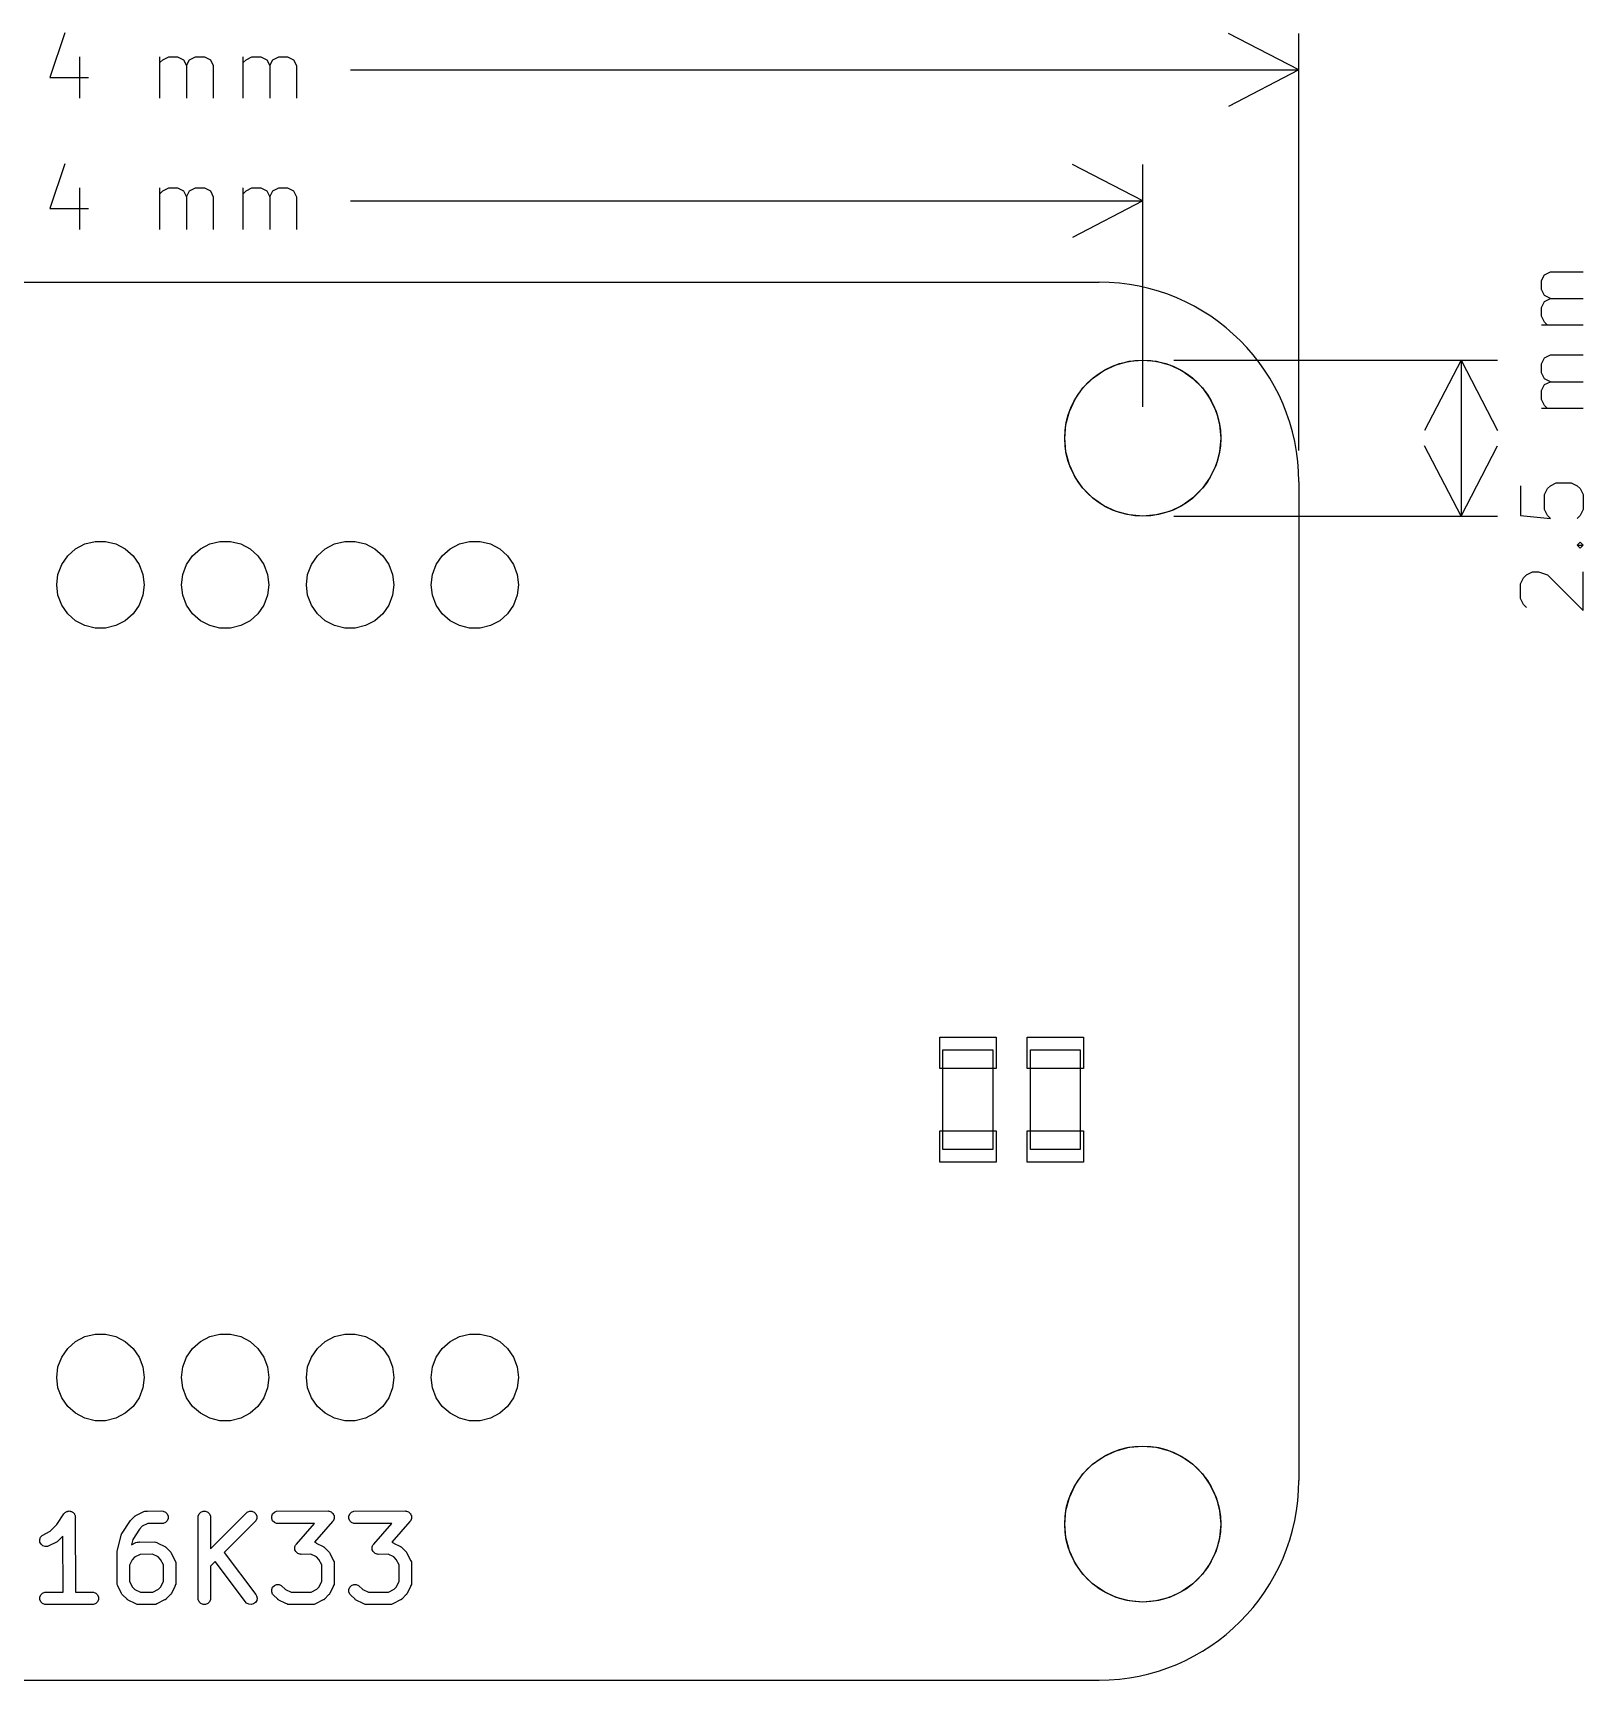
# Model space of a CAD drawing. Extents: x 127.7 to 175.3, y -113.7 to -87.3.
# Drawn here: x 150.42 to 175.25, y -113.7 to -87.31 of the extents above; entities that cross this region are included whole.
import ezdxf

# ---------------------------------------------------------------- set-up
doc = ezdxf.new("R2010")
doc.units = 0
doc.layers.add('BLACK', color=7, linetype='CONTINUOUS')

msp = doc.modelspace()

# ---------------------------------------------------------------- linework, layer by layer
at = {"layer": 'BLACK', "linetype": 'CONTINUOUS'}
for p, q in [((150.928571, -87.3072), (150.690476, -88.021485)), ((170.7, -87.9), (169.573496, -87.313579)), ((170.7, -94), (170.7, -87.31358)), ((151.166666, -87.688152), (151.166666, -88.354819)), ((152.452381, -88.354819), (152.452381, -87.688152)), ((152.452381, -87.78339), (152.5, -87.735771)), ((152.5, -87.735771), (152.595238, -87.688152)), ((152.595238, -87.688152), (152.738095, -87.688152)), ((152.738095, -87.688152), (152.833333, -87.735771)), ((152.833333, -87.735771), (152.880952, -87.831009)), ((152.880952, -87.831009), (152.928571, -87.735771)), ((152.880952, -87.831009), (152.880952, -88.354819)), ((152.928571, -87.735771), (153.023809, -87.688152)), ((153.023809, -87.688152), (153.166666, -87.688152)), ((153.166666, -87.688152), (153.261905, -87.735771)), ((153.261905, -87.735771), (153.309524, -87.831009)), ((153.309524, -87.831009), (153.309524, -88.354819)), ((153.785714, -88.354819), (153.785714, -87.688152)), ((153.785714, -87.78339), (153.833333, -87.735771)), ((153.833333, -87.735771), (153.928571, -87.688152)), ((153.928571, -87.688152), (154.071428, -87.688152)), ((154.071428, -87.688152), (154.166666, -87.735771)), ((154.166666, -87.735771), (154.214285, -87.831009)), ((154.214285, -87.831009), (154.261904, -87.735771)), ((154.214285, -87.831009), (154.214285, -88.354819)), ((154.261904, -87.735771), (154.357142, -87.688152)), ((154.357142, -87.688152), (154.499999, -87.688152)), ((154.499999, -87.688152), (154.595238, -87.735771)), ((154.595238, -87.735771), (154.642857, -87.831009)), ((154.642857, -87.831009), (154.642857, -88.354819)), ((150.690476, -88.021485), (151.309523, -88.021485)), ((155.505952, -87.9), (170.7, -87.9)), ((170.7, -87.9), (169.573496, -88.486421)), ((150.928571, -89.4072), (150.690476, -90.121485)), ((168.2, -90), (167.073496, -89.413579)), ((168.2, -93.3), (168.2, -89.41358)), ((151.166666, -89.788152), (151.166666, -90.454819)), ((152.452381, -90.454819), (152.452381, -89.788152)), ((152.452381, -89.88339), (152.5, -89.835771)), ((152.5, -89.835771), (152.595238, -89.788152)), ((152.595238, -89.788152), (152.738095, -89.788152)), ((152.738095, -89.788152), (152.833333, -89.835771)), ((152.833333, -89.835771), (152.880952, -89.931009)), ((152.880952, -89.931009), (152.928571, -89.835771)), ((152.880952, -89.931009), (152.880952, -90.454819)), ((152.928571, -89.835771), (153.023809, -89.788152)), ((153.023809, -89.788152), (153.166666, -89.788152)), ((153.166666, -89.788152), (153.261905, -89.835771)), ((153.261905, -89.835771), (153.309524, -89.931009)), ((153.309524, -89.931009), (153.309524, -90.454819)), ((153.785714, -90.454819), (153.785714, -89.788152)), ((153.785714, -89.88339), (153.833333, -89.835771)), ((153.833333, -89.835771), (153.928571, -89.788152)), ((153.928571, -89.788152), (154.071428, -89.788152)), ((154.071428, -89.788152), (154.166666, -89.835771)), ((154.166666, -89.835771), (154.214285, -89.931009)), ((154.214285, -89.931009), (154.261904, -89.835771)), ((154.214285, -89.931009), (154.214285, -90.454819)), ((154.261904, -89.835771), (154.357142, -89.788152)), ((154.357142, -89.788152), (154.499999, -89.788152)), ((154.499999, -89.788152), (154.595238, -89.835771)), ((154.595238, -89.835771), (154.642857, -89.931009)), ((154.642857, -89.931009), (154.642857, -90.454819)), ((150.690476, -90.121485), (151.309523, -90.121485)), ((155.505952, -90), (168.2, -90)), ((168.2, -90), (167.073496, -90.586421)), ((135.5, -91.3), (167.5, -91.3)), ((174.588152, -91.27619), (174.635771, -91.180951)), ((174.588152, -91.419047), (174.588152, -91.27619)), ((174.635771, -91.180951), (174.731009, -91.133332)), ((174.731009, -91.133332), (175.254819, -91.133332)), ((174.635771, -91.514285), (174.588152, -91.419047)), ((174.731009, -91.561904), (174.635771, -91.514285)), ((174.635771, -91.609523), (174.731009, -91.561904)), ((174.731009, -91.561904), (175.254819, -91.561904)), ((174.588152, -91.704761), (174.635771, -91.609523)), ((174.588152, -91.847618), (174.588152, -91.704761)), ((174.635771, -91.942856), (174.588152, -91.847618)), ((175.254819, -91.990475), (174.588152, -91.990475)), ((174.68339, -91.990475), (174.635771, -91.942856)), ((167.575, -92.717468), (167.772475, -92.625384)), ((167.772475, -92.625384), (167.98294, -92.56899)), ((167.98294, -92.56899), (168.2, -92.55)), ((168.2, -92.55), (168.41706, -92.56899)), ((168.41706, -92.56899), (168.627525, -92.625384)), ((168.627525, -92.625384), (168.825, -92.717468)), ((168.7, -92.55), (173.88642, -92.55)), ((173.3, -92.55), (172.713579, -93.676504)), ((173.3, -92.55), (173.3, -95.05)), ((173.3, -92.55), (173.3, -95.05)), ((173.3, -92.55), (173.886421, -93.676504)), ((174.588152, -92.609523), (174.635771, -92.514284)), ((174.588152, -92.75238), (174.588152, -92.609523)), ((174.635771, -92.514284), (174.731009, -92.466665)), ((174.731009, -92.466665), (175.254819, -92.466665)), ((167.242444, -92.996515), (167.396515, -92.842444)), ((167.396515, -92.842444), (167.575, -92.717468)), ((168.825, -92.717468), (169.003485, -92.842444)), ((169.003485, -92.842444), (169.157556, -92.996515)), ((174.635771, -92.847618), (174.588152, -92.75238)), ((174.731009, -92.895237), (174.635771, -92.847618)), ((174.635771, -92.942856), (174.731009, -92.895237)), ((174.731009, -92.895237), (175.254819, -92.895237)), ((167.117468, -93.175), (167.242444, -92.996515)), ((169.157556, -92.996515), (169.282532, -93.175)), ((174.588152, -93.038094), (174.635771, -92.942856)), ((174.588152, -93.180951), (174.588152, -93.038094)), ((166.96899, -93.58294), (167.025384, -93.372475)), ((167.025384, -93.372475), (167.117468, -93.175)), ((169.282532, -93.175), (169.374616, -93.372475)), ((169.374616, -93.372475), (169.43101, -93.58294)), ((174.635771, -93.276189), (174.588152, -93.180951)), ((175.254819, -93.323808), (174.588152, -93.323808)), ((174.68339, -93.323808), (174.635771, -93.276189)), ((166.95, -93.8), (166.96899, -93.58294)), ((169.43101, -93.58294), (169.45, -93.8)), ((166.96899, -94.01706), (166.95, -93.8)), ((169.45, -93.8), (169.43101, -94.01706)), ((173.3, -95.05), (172.713579, -93.923496)), ((173.3, -95.05), (173.886421, -93.923496)), ((167.025384, -94.227525), (166.96899, -94.01706)), ((169.43101, -94.01706), (169.374616, -94.227525)), ((167.117468, -94.425), (167.025384, -94.227525)), ((167.242444, -94.603485), (167.117468, -94.425)), ((169.282532, -94.425), (169.157556, -94.603485)), ((169.374616, -94.227525), (169.282532, -94.425)), ((167.396515, -94.757556), (167.242444, -94.603485)), ((169.157556, -94.603485), (169.003485, -94.757556)), ((170.7, -94.5), (170.7, -110.5)), ((174.254819, -94.561904), (174.254819, -95.038094)), ((174.635771, -94.704761), (174.68339, -94.609523)), ((174.635771, -94.942856), (174.635771, -94.704761)), ((174.68339, -94.609523), (174.731009, -94.561904)), ((174.731009, -94.561904), (174.826247, -94.514285)), ((174.826247, -94.514285), (175.064342, -94.514285)), ((175.064342, -94.514285), (175.15958, -94.561904)), ((175.15958, -94.561904), (175.2072, -94.609523)), ((175.2072, -94.609523), (175.254819, -94.704761)), ((175.254819, -94.704761), (175.254819, -94.942856)), ((167.575, -94.882532), (167.396515, -94.757556)), ((167.772475, -94.974616), (167.575, -94.882532)), ((167.98294, -95.03101), (167.772475, -94.974616)), ((168.627525, -94.974616), (168.41706, -95.03101)), ((168.825, -94.882532), (168.627525, -94.974616)), ((169.003485, -94.757556), (168.825, -94.882532)), ((174.68339, -95.038094), (174.635771, -94.942856)), ((175.254819, -94.942856), (175.2072, -95.038094)), ((168.2, -95.05), (167.98294, -95.03101)), ((168.41706, -95.03101), (168.2, -95.05)), ((168.7, -95.05), (173.88642, -95.05)), ((174.254819, -95.038094), (174.731009, -95.085713)), ((174.731009, -95.085713), (174.68339, -95.038094)), ((175.2072, -95.038094), (175.15958, -95.085713)), ((151.102355, -95.573911), (151.251777, -95.495489)), ((151.251777, -95.495489), (151.415624, -95.455104)), ((151.415624, -95.455104), (151.584376, -95.455104)), ((151.584376, -95.455104), (151.748223, -95.495489)), ((151.748223, -95.495489), (151.897645, -95.573911)), ((153.102355, -95.573911), (153.251777, -95.495489)), ((153.251777, -95.495489), (153.415624, -95.455104)), ((153.415624, -95.455104), (153.584376, -95.455104)), ((153.584376, -95.455104), (153.748223, -95.495489)), ((153.748223, -95.495489), (153.897645, -95.573911)), ((155.102355, -95.573911), (155.251777, -95.495489)), ((155.251777, -95.495489), (155.415624, -95.455104)), ((155.415624, -95.455104), (155.584376, -95.455104)), ((155.584376, -95.455104), (155.748223, -95.495489)), ((155.748223, -95.495489), (155.897645, -95.573911)), ((157.102355, -95.573911), (157.251777, -95.495489)), ((157.251777, -95.495489), (157.415624, -95.455104)), ((157.415624, -95.455104), (157.584376, -95.455104)), ((157.584376, -95.455104), (157.748223, -95.495489)), ((157.748223, -95.495489), (157.897645, -95.573911)), ((175.15958, -95.514284), (175.2072, -95.466665)), ((175.2072, -95.561903), (175.15958, -95.514284)), ((175.15958, -95.514284), (175.254819, -95.514284)), ((175.2072, -95.466665), (175.254819, -95.514284)), ((175.254819, -95.514284), (175.2072, -95.561903)), ((150.880181, -95.824694), (150.976042, -95.685814)), ((150.976042, -95.685814), (151.102355, -95.573911)), ((151.897645, -95.573911), (152.023958, -95.685814)), ((152.023958, -95.685814), (152.119819, -95.824694)), ((152.880181, -95.824694), (152.976042, -95.685814)), ((152.976042, -95.685814), (153.102355, -95.573911)), ((153.897645, -95.573911), (154.023958, -95.685814)), ((154.023958, -95.685814), (154.119819, -95.824694)), ((154.880181, -95.824694), (154.976042, -95.685814)), ((154.976042, -95.685814), (155.102355, -95.573911)), ((155.897645, -95.573911), (156.023958, -95.685814)), ((156.023958, -95.685814), (156.119819, -95.824694)), ((156.880181, -95.824694), (156.976042, -95.685814)), ((156.976042, -95.685814), (157.102355, -95.573911)), ((157.897645, -95.573911), (158.023958, -95.685814)), ((158.023958, -95.685814), (158.119819, -95.824694)), ((150.8, -96.15), (150.820341, -95.982479)), ((150.820341, -95.982479), (150.880181, -95.824694)), ((152.119819, -95.824694), (152.179659, -95.982479)), ((152.179659, -95.982479), (152.2, -96.15)), ((152.8, -96.15), (152.820341, -95.982479)), ((152.820341, -95.982479), (152.880181, -95.824694)), ((154.119819, -95.824694), (154.179659, -95.982479)), ((154.179659, -95.982479), (154.2, -96.15)), ((154.8, -96.15), (154.820341, -95.982479)), ((154.820341, -95.982479), (154.880181, -95.824694)), ((156.119819, -95.824694), (156.179659, -95.982479)), ((156.179659, -95.982479), (156.2, -96.15)), ((156.8, -96.15), (156.820341, -95.982479)), ((156.820341, -95.982479), (156.880181, -95.824694)), ((158.119819, -95.824694), (158.179659, -95.982479)), ((158.179659, -95.982479), (158.2, -96.15)), ((174.254819, -96.133332), (174.302438, -96.038094)), ((174.302438, -96.038094), (174.350057, -95.990475)), ((174.350057, -95.990475), (174.445295, -95.942856)), ((174.445295, -95.942856), (174.540533, -95.942856)), ((174.540533, -95.942856), (174.68339, -95.990475)), ((174.68339, -95.990475), (175.254819, -96.561903)), ((175.254819, -96.561903), (175.254819, -95.942856)), ((150.820341, -96.317521), (150.8, -96.15)), ((150.880181, -96.475306), (150.820341, -96.317521)), ((152.179659, -96.317521), (152.119819, -96.475306)), ((152.2, -96.15), (152.179659, -96.317521)), ((152.820341, -96.317521), (152.8, -96.15)), ((152.880181, -96.475306), (152.820341, -96.317521)), ((154.179659, -96.317521), (154.119819, -96.475306)), ((154.2, -96.15), (154.179659, -96.317521)), ((154.820341, -96.317521), (154.8, -96.15)), ((154.880181, -96.475306), (154.820341, -96.317521)), ((156.179659, -96.317521), (156.119819, -96.475306)), ((156.2, -96.15), (156.179659, -96.317521)), ((156.820341, -96.317521), (156.8, -96.15)), ((156.880181, -96.475306), (156.820341, -96.317521)), ((158.179659, -96.317521), (158.119819, -96.475306)), ((158.2, -96.15), (158.179659, -96.317521)), ((174.254819, -96.371427), (174.254819, -96.133332)), ((150.976042, -96.614186), (150.880181, -96.475306)), ((152.119819, -96.475306), (152.023958, -96.614186)), ((152.976042, -96.614186), (152.880181, -96.475306)), ((154.119819, -96.475306), (154.023958, -96.614186)), ((154.976042, -96.614186), (154.880181, -96.475306)), ((156.119819, -96.475306), (156.023958, -96.614186)), ((156.976042, -96.614186), (156.880181, -96.475306)), ((158.119819, -96.475306), (158.023958, -96.614186)), ((174.302438, -96.466665), (174.254819, -96.371427)), ((174.350057, -96.514284), (174.302438, -96.466665)), ((151.102355, -96.726089), (150.976042, -96.614186)), ((151.251777, -96.804511), (151.102355, -96.726089)), ((151.415624, -96.844896), (151.251777, -96.804511)), ((151.584376, -96.844896), (151.415624, -96.844896)), ((151.748223, -96.804511), (151.584376, -96.844896)), ((151.897645, -96.726089), (151.748223, -96.804511)), ((152.023958, -96.614186), (151.897645, -96.726089)), ((153.102355, -96.726089), (152.976042, -96.614186)), ((153.251777, -96.804511), (153.102355, -96.726089)), ((153.415624, -96.844896), (153.251777, -96.804511)), ((153.584376, -96.844896), (153.415624, -96.844896)), ((153.748223, -96.804511), (153.584376, -96.844896)), ((153.897645, -96.726089), (153.748223, -96.804511)), ((154.023958, -96.614186), (153.897645, -96.726089)), ((155.102355, -96.726089), (154.976042, -96.614186)), ((155.251777, -96.804511), (155.102355, -96.726089)), ((155.415624, -96.844896), (155.251777, -96.804511)), ((155.584376, -96.844896), (155.415624, -96.844896)), ((155.748223, -96.804511), (155.584376, -96.844896)), ((155.897645, -96.726089), (155.748223, -96.804511)), ((156.023958, -96.614186), (155.897645, -96.726089)), ((157.102355, -96.726089), (156.976042, -96.614186)), ((157.251777, -96.804511), (157.102355, -96.726089)), ((157.415624, -96.844896), (157.251777, -96.804511)), ((157.584376, -96.844896), (157.415624, -96.844896)), ((157.748223, -96.804511), (157.584376, -96.844896)), ((157.897645, -96.726089), (157.748223, -96.804511)), ((158.023958, -96.614186), (157.897645, -96.726089)), ((164.95, -103.9), (164.95, -103.4)), ((164.95, -103.4), (165.85, -103.4)), ((165.85, -103.4), (165.85, -103.9)), ((166.35, -103.9), (166.35, -103.4)), ((166.35, -103.4), (167.25, -103.4)), ((167.25, -103.4), (167.25, -103.9)), ((165, -103.6), (165.8, -103.6)), ((165, -105.2), (165, -103.6)), ((165.8, -103.6), (165.8, -105.2)), ((166.4, -103.6), (167.2, -103.6)), ((166.4, -105.2), (166.4, -103.6)), ((167.2, -103.6), (167.2, -105.2)), ((165.85, -103.9), (164.95, -103.9)), ((167.25, -103.9), (166.35, -103.9)), ((164.95, -105.4), (164.95, -104.9)), ((164.95, -104.9), (165.85, -104.9)), ((165.85, -104.9), (165.85, -105.4)), ((166.35, -105.4), (166.35, -104.9)), ((166.35, -104.9), (167.25, -104.9)), ((167.25, -104.9), (167.25, -105.4)), ((165.8, -105.2), (165, -105.2)), ((167.2, -105.2), (166.4, -105.2)), ((165.85, -105.4), (164.95, -105.4)), ((167.25, -105.4), (166.35, -105.4)), ((151.102355, -108.273911), (151.251777, -108.195489)), ((151.251777, -108.195489), (151.415624, -108.155104)), ((151.415624, -108.155104), (151.584376, -108.155104)), ((151.584376, -108.155104), (151.748223, -108.195489)), ((151.748223, -108.195489), (151.897645, -108.273911)), ((153.102355, -108.273911), (153.251777, -108.195489)), ((153.251777, -108.195489), (153.415624, -108.155104)), ((153.415624, -108.155104), (153.584376, -108.155104)), ((153.584376, -108.155104), (153.748223, -108.195489)), ((153.748223, -108.195489), (153.897645, -108.273911)), ((155.102355, -108.273911), (155.251777, -108.195489)), ((155.251777, -108.195489), (155.415624, -108.155104)), ((155.415624, -108.155104), (155.584376, -108.155104)), ((155.584376, -108.155104), (155.748223, -108.195489)), ((155.748223, -108.195489), (155.897645, -108.273911)), ((157.102355, -108.273911), (157.251777, -108.195489)), ((157.251777, -108.195489), (157.415624, -108.155104)), ((157.415624, -108.155104), (157.584376, -108.155104)), ((157.584376, -108.155104), (157.748223, -108.195489)), ((157.748223, -108.195489), (157.897645, -108.273911)), ((150.880181, -108.524694), (150.976042, -108.385814)), ((150.976042, -108.385814), (151.102355, -108.273911)), ((151.897645, -108.273911), (152.023958, -108.385814)), ((152.023958, -108.385814), (152.119819, -108.524694)), ((152.880181, -108.524694), (152.976042, -108.385814)), ((152.976042, -108.385814), (153.102355, -108.273911)), ((153.897645, -108.273911), (154.023958, -108.385814)), ((154.023958, -108.385814), (154.119819, -108.524694)), ((154.880181, -108.524694), (154.976042, -108.385814)), ((154.976042, -108.385814), (155.102355, -108.273911)), ((155.897645, -108.273911), (156.023958, -108.385814)), ((156.023958, -108.385814), (156.119819, -108.524694)), ((156.880181, -108.524694), (156.976042, -108.385814)), ((156.976042, -108.385814), (157.102355, -108.273911)), ((157.897645, -108.273911), (158.023958, -108.385814)), ((158.023958, -108.385814), (158.119819, -108.524694)), ((150.8, -108.85), (150.820341, -108.682479)), ((150.820341, -108.682479), (150.880181, -108.524694)), ((152.119819, -108.524694), (152.179659, -108.682479)), ((152.179659, -108.682479), (152.2, -108.85)), ((152.8, -108.85), (152.820341, -108.682479)), ((152.820341, -108.682479), (152.880181, -108.524694)), ((154.119819, -108.524694), (154.179659, -108.682479)), ((154.179659, -108.682479), (154.2, -108.85)), ((154.8, -108.85), (154.820341, -108.682479)), ((154.820341, -108.682479), (154.880181, -108.524694)), ((156.119819, -108.524694), (156.179659, -108.682479)), ((156.179659, -108.682479), (156.2, -108.85)), ((156.8, -108.85), (156.820341, -108.682479)), ((156.820341, -108.682479), (156.880181, -108.524694)), ((158.119819, -108.524694), (158.179659, -108.682479)), ((158.179659, -108.682479), (158.2, -108.85)), ((150.820341, -109.017521), (150.8, -108.85)), ((152.2, -108.85), (152.179659, -109.017521)), ((152.820341, -109.017521), (152.8, -108.85)), ((154.2, -108.85), (154.179659, -109.017521)), ((154.820341, -109.017521), (154.8, -108.85)), ((156.2, -108.85), (156.179659, -109.017521)), ((156.820341, -109.017521), (156.8, -108.85)), ((158.2, -108.85), (158.179659, -109.017521)), ((150.880181, -109.175306), (150.820341, -109.017521)), ((150.976042, -109.314186), (150.880181, -109.175306)), ((152.119819, -109.175306), (152.023958, -109.314186)), ((152.179659, -109.017521), (152.119819, -109.175306)), ((152.880181, -109.175306), (152.820341, -109.017521)), ((152.976042, -109.314186), (152.880181, -109.175306)), ((154.119819, -109.175306), (154.023958, -109.314186)), ((154.179659, -109.017521), (154.119819, -109.175306)), ((154.880181, -109.175306), (154.820341, -109.017521)), ((154.976042, -109.314186), (154.880181, -109.175306)), ((156.119819, -109.175306), (156.023958, -109.314186)), ((156.179659, -109.017521), (156.119819, -109.175306)), ((156.880181, -109.175306), (156.820341, -109.017521)), ((156.976042, -109.314186), (156.880181, -109.175306)), ((158.119819, -109.175306), (158.023958, -109.314186)), ((158.179659, -109.017521), (158.119819, -109.175306)), ((151.102355, -109.426089), (150.976042, -109.314186)), ((151.251777, -109.504511), (151.102355, -109.426089)), ((151.415624, -109.544896), (151.251777, -109.504511)), ((151.748223, -109.504511), (151.584376, -109.544896)), ((151.897645, -109.426089), (151.748223, -109.504511)), ((152.023958, -109.314186), (151.897645, -109.426089)), ((153.102355, -109.426089), (152.976042, -109.314186)), ((153.251777, -109.504511), (153.102355, -109.426089)), ((153.415624, -109.544896), (153.251777, -109.504511)), ((153.748223, -109.504511), (153.584376, -109.544896)), ((153.897645, -109.426089), (153.748223, -109.504511)), ((154.023958, -109.314186), (153.897645, -109.426089)), ((155.102355, -109.426089), (154.976042, -109.314186)), ((155.251777, -109.504511), (155.102355, -109.426089)), ((155.415624, -109.544896), (155.251777, -109.504511)), ((155.748223, -109.504511), (155.584376, -109.544896)), ((155.897645, -109.426089), (155.748223, -109.504511)), ((156.023958, -109.314186), (155.897645, -109.426089)), ((157.102355, -109.426089), (156.976042, -109.314186)), ((157.251777, -109.504511), (157.102355, -109.426089)), ((157.415624, -109.544896), (157.251777, -109.504511)), ((157.748223, -109.504511), (157.584376, -109.544896)), ((157.897645, -109.426089), (157.748223, -109.504511)), ((158.023958, -109.314186), (157.897645, -109.426089)), ((151.584376, -109.544896), (151.415624, -109.544896)), ((153.584376, -109.544896), (153.415624, -109.544896)), ((155.584376, -109.544896), (155.415624, -109.544896)), ((157.584376, -109.544896), (157.415624, -109.544896)), ((167.575, -110.117468), (167.772475, -110.025384)), ((167.772475, -110.025384), (167.98294, -109.96899)), ((167.98294, -109.96899), (168.2, -109.95)), ((168.2, -109.95), (168.41706, -109.96899)), ((168.41706, -109.96899), (168.627525, -110.025384)), ((168.627525, -110.025384), (168.825, -110.117468)), ((167.242444, -110.396515), (167.396515, -110.242444)), ((167.396515, -110.242444), (167.575, -110.117468)), ((168.825, -110.117468), (169.003485, -110.242444)), ((169.003485, -110.242444), (169.157556, -110.396515)), ((167.025384, -110.772475), (167.117468, -110.575)), ((167.117468, -110.575), (167.242444, -110.396515)), ((169.157556, -110.396515), (169.282532, -110.575)), ((169.282532, -110.575), (169.374616, -110.772475)), ((166.96899, -110.98294), (167.025384, -110.772475)), ((169.374616, -110.772475), (169.43101, -110.98294)), ((150.804288, -111.207224), (150.916795, -111.035534)), ((150.916795, -111.035534), (150.916839, -111.035479)), ((150.916839, -111.035479), (150.916853, -111.035447)), ((150.916853, -111.035447), (150.916926, -111.035373)), ((150.916926, -111.035373), (150.929215, -111.020367)), ((150.929215, -111.020367), (150.937443, -111.014856)), ((150.937443, -111.014856), (150.944443, -111.007857)), ((150.944443, -111.007857), (150.953494, -111.004107)), ((150.953494, -111.004107), (150.961635, -110.998656)), ((150.961635, -110.998656), (150.971342, -110.996714)), ((150.971342, -110.996714), (150.980491, -110.992925)), ((150.980491, -110.992925), (150.99029, -110.992925)), ((150.99029, -110.992925), (150.999895, -110.991004)), ((150.999895, -110.991004), (151.009606, -110.992925)), ((151.009606, -110.992925), (151.019509, -110.992925)), ((151.019509, -110.992925), (151.028561, -110.996674)), ((151.028561, -110.996674), (151.038172, -110.998576)), ((151.038172, -110.998576), (151.04641, -111.004068)), ((151.04641, -111.004068), (151.055557, -111.007857)), ((151.055557, -111.007857), (151.062483, -111.014783)), ((151.062483, -111.014783), (151.070637, -111.020219)), ((151.070637, -111.020219), (151.076147, -111.028447)), ((151.076147, -111.028447), (151.083147, -111.035447)), ((151.083147, -111.035447), (151.086896, -111.044498)), ((151.086896, -111.044498), (151.092348, -111.052639)), ((151.092348, -111.052639), (151.094289, -111.062346)), ((151.094289, -111.062346), (151.098079, -111.071495)), ((151.098079, -111.071495), (151.098093, -111.081365)), ((151.098093, -111.081365), (151.1, -111.090899)), ((151.1, -111.090899), (151.098121, -111.100397)), ((151.098121, -111.100397), (151.099855, -112.291688)), ((151.987772, -111.14004), (152.043575, -111.082198)), ((152.043575, -111.082198), (152.051241, -111.075906)), ((152.051241, -111.075906), (152.052974, -111.073909)), ((152.052974, -111.073909), (152.054859, -111.072937)), ((152.054859, -111.072937), (152.058729, -111.069762)), ((152.058729, -111.069762), (152.070417, -111.06492)), ((152.070417, -111.06492), (152.193373, -111.001561)), ((152.193373, -111.001561), (152.211682, -110.994555)), ((152.211682, -110.994555), (152.215265, -110.9943)), ((152.215265, -110.9943), (152.218586, -110.992925)), ((152.218586, -110.992925), (152.236422, -110.992796)), ((152.236422, -110.992796), (152.250602, -110.991789)), ((152.250602, -110.991789), (152.253261, -110.992675)), ((152.253261, -110.992675), (152.485714, -110.991004)), ((152.485714, -110.991004), (152.505223, -110.992925)), ((152.505223, -110.992925), (152.541271, -111.007857)), ((152.541271, -111.007857), (152.568861, -111.035447)), ((152.568861, -111.035447), (152.583793, -111.071495)), ((152.583793, -111.110513), (152.568861, -111.146561)), ((152.583793, -111.071495), (152.583793, -111.110513)), ((153.066666, -111.091004), (153.068587, -111.071495)), ((153.068587, -112.410513), (153.066666, -111.091004)), ((153.068587, -111.071495), (153.083519, -111.035447)), ((153.083519, -111.035447), (153.111109, -111.007857)), ((153.111109, -111.007857), (153.147157, -110.992925)), ((153.147157, -110.992925), (153.186175, -110.992925)), ((153.186175, -110.992925), (153.222223, -111.007857)), ((153.222223, -111.007857), (153.249813, -111.035447)), ((153.249813, -111.035447), (153.264745, -111.071495)), ((153.264745, -111.071495), (153.265508, -111.59566)), ((153.285057, -111.57604), (153.838812, -111.020294)), ((153.838812, -111.020294), (153.853965, -111.007857)), ((153.853965, -111.007857), (153.890014, -110.992926)), ((153.890014, -110.992926), (153.929032, -110.992926)), ((153.929032, -110.992926), (153.96508, -111.007857)), ((153.96508, -111.007857), (153.99267, -111.035447)), ((153.99267, -111.035447), (154.007601, -111.071495)), ((154.007601, -111.110513), (153.99267, -111.146562)), ((154.007601, -111.071495), (154.007601, -111.110513)), ((154.244778, -111.071495), (154.25971, -111.035447)), ((154.244778, -111.110513), (154.244778, -111.071495)), ((154.25971, -111.146561), (154.244778, -111.110513)), ((154.25971, -111.035447), (154.2873, -111.007857)), ((154.2873, -111.007857), (154.323348, -110.992925)), ((154.323348, -110.992925), (155.147619, -110.991004)), ((155.147619, -110.991004), (155.157936, -110.992019)), ((155.157936, -110.992019), (155.160561, -110.991845)), ((155.160561, -110.991845), (155.162368, -110.992456)), ((155.162368, -110.992456), (155.167128, -110.992925)), ((155.167128, -110.992925), (155.182131, -110.999139)), ((155.182131, -110.999139), (155.197523, -111.004345)), ((155.197523, -111.004345), (155.200062, -111.006567)), ((155.200062, -111.006567), (155.203176, -111.007857)), ((155.203176, -111.007857), (155.214653, -111.019334)), ((155.214653, -111.019334), (155.226887, -111.030039)), ((155.226887, -111.030039), (155.228382, -111.033063)), ((155.228382, -111.033063), (155.230766, -111.035447)), ((155.230766, -111.035447), (155.23698, -111.050448)), ((155.23698, -111.050448), (155.244183, -111.065014)), ((155.245698, -111.110513), (155.239483, -111.125516)), ((155.244183, -111.065014), (155.244407, -111.068379)), ((155.244407, -111.068379), (155.245698, -111.071495)), ((155.245698, -111.071495), (155.245698, -111.087743)), ((155.245698, -111.087743), (155.246778, -111.103946)), ((155.246778, -111.103946), (155.245698, -111.107139)), ((155.245698, -111.107139), (155.245698, -111.110513)), ((155.482873, -111.071495), (155.497805, -111.035447)), ((155.482873, -111.110513), (155.482873, -111.071495)), ((155.497805, -111.146561), (155.482873, -111.110513)), ((155.497805, -111.035447), (155.525395, -111.007857)), ((155.525395, -111.007857), (155.561443, -110.992925)), ((155.561443, -110.992925), (156.385714, -110.991004)), ((156.385714, -110.991004), (156.396031, -110.992019)), ((156.396031, -110.992019), (156.398656, -110.991845)), ((156.398656, -110.991845), (156.400463, -110.992456)), ((156.400463, -110.992456), (156.405223, -110.992925)), ((156.405223, -110.992925), (156.420226, -110.999139)), ((156.420226, -110.999139), (156.435618, -111.004345)), ((156.435618, -111.004345), (156.438157, -111.006567)), ((156.438157, -111.006567), (156.441271, -111.007857)), ((156.441271, -111.007857), (156.452748, -111.019334)), ((156.452748, -111.019334), (156.464982, -111.030039)), ((156.464982, -111.030039), (156.466477, -111.033063)), ((156.466477, -111.033063), (156.468861, -111.035447)), ((156.468861, -111.035447), (156.475075, -111.050448)), ((156.475075, -111.050448), (156.482278, -111.065014)), ((156.483793, -111.110513), (156.477578, -111.125516)), ((156.482278, -111.065014), (156.482502, -111.068379)), ((156.482502, -111.068379), (156.483793, -111.071495)), ((156.483793, -111.071495), (156.483793, -111.087743)), ((156.483793, -111.087743), (156.484873, -111.103946)), ((156.484873, -111.103946), (156.483793, -111.107139)), ((156.483793, -111.107139), (156.483793, -111.110513)), ((166.95, -111.2), (166.96899, -110.98294)), ((169.43101, -110.98294), (169.45, -111.2)), ((150.56726, -111.383433), (150.697144, -111.316502)), ((150.697144, -111.316502), (150.804288, -111.207224)), ((151.772812, -111.61844), (151.831557, -111.376274)), ((151.831557, -111.376274), (151.835663, -111.364779)), ((151.835663, -111.364779), (151.836143, -111.362356)), ((151.836143, -111.362356), (151.836992, -111.361059)), ((151.836992, -111.361059), (151.838152, -111.357814)), ((151.838152, -111.357814), (151.846519, -111.346521)), ((151.846519, -111.346521), (151.969176, -111.159344)), ((151.969176, -111.159344), (151.96922, -111.159289)), ((151.96922, -111.159289), (151.969234, -111.159257)), ((151.969234, -111.159257), (151.969321, -111.159166)), ((151.969321, -111.159166), (151.981596, -111.144177)), ((151.981596, -111.144177), (151.987772, -111.14004)), ((152.124321, -111.28425), (152.018762, -111.445336)), ((152.17041, -111.236476), (152.124321, -111.28425)), ((152.258945, -111.190854), (152.17041, -111.236476)), ((152.505223, -111.189083), (152.258945, -111.190854)), ((152.541271, -111.174151), (152.505223, -111.189083)), ((152.568861, -111.146561), (152.541271, -111.174151)), ((153.99267, -111.146562), (153.482821, -111.658244)), ((154.2873, -111.174151), (154.25971, -111.146561)), ((154.323348, -111.189083), (154.2873, -111.174151)), ((154.342857, -111.191004), (154.323348, -111.189083)), ((154.929258, -111.189637), (154.342857, -111.191004)), ((154.641955, -111.519867), (154.929258, -111.189637)), ((155.219948, -111.157378), (154.929459, -111.49127)), ((155.230766, -111.146561), (155.219948, -111.157378)), ((155.232043, -111.143475), (155.230766, -111.146561)), ((155.234278, -111.140908), (155.232043, -111.143475)), ((155.239483, -111.125516), (155.234278, -111.140908)), ((155.525395, -111.174151), (155.497805, -111.146561)), ((155.561443, -111.189083), (155.525395, -111.174151)), ((155.580952, -111.191004), (155.561443, -111.189083)), ((156.167353, -111.189637), (155.580952, -111.191004)), ((155.88005, -111.519867), (156.167353, -111.189637)), ((156.458043, -111.157378), (156.167554, -111.49127)), ((156.468861, -111.146561), (156.458043, -111.157378)), ((156.470138, -111.143475), (156.468861, -111.146561)), ((156.472373, -111.140908), (156.470138, -111.143475)), ((156.477578, -111.125516), (156.472373, -111.140908)), ((166.96899, -111.41706), (166.95, -111.2)), ((169.45, -111.2), (169.43101, -111.41706)), ((150.529357, -111.449926), (150.541696, -111.41291)), ((150.532123, -111.488846), (150.529357, -111.449926)), ((150.549572, -111.523745), (150.532123, -111.488846)), ((150.541696, -111.41291), (150.56726, -111.383433)), ((150.579049, -111.549309), (150.549572, -111.523745)), ((150.616065, -111.561648), (150.579049, -111.549309)), ((150.654985, -111.558882), (150.616065, -111.561648)), ((150.673294, -111.551876), (150.654985, -111.558882)), ((150.796249, -111.488516), (150.673294, -111.551876)), ((150.807938, -111.483675), (150.796249, -111.488516)), ((150.811806, -111.4805), (150.807938, -111.483675)), ((150.813693, -111.479528), (150.811806, -111.4805)), ((150.815426, -111.477529), (150.813693, -111.479528)), ((150.823091, -111.471239), (150.815426, -111.477529)), ((150.900438, -111.392349), (150.823091, -111.471239)), ((150.901748, -112.292187), (150.900438, -111.392349)), ((151.766785, -111.643286), (151.767392, -111.640783)), ((151.767392, -111.640783), (151.768588, -111.628638)), ((151.768588, -111.628638), (151.772812, -111.61844)), ((152.018762, -111.445336), (151.997237, -111.534068)), ((151.997237, -111.534068), (152.069565, -111.496799)), ((152.069565, -111.496799), (152.087873, -111.489793)), ((152.087873, -111.489793), (152.091456, -111.489538)), ((152.091456, -111.489538), (152.094777, -111.488163)), ((152.094777, -111.488163), (152.112613, -111.488034)), ((152.112613, -111.488034), (152.126793, -111.487027)), ((152.126793, -111.487027), (152.129452, -111.487913)), ((152.129452, -111.487913), (152.361905, -111.486242)), ((152.361905, -111.486242), (152.381414, -111.488163)), ((152.381414, -111.488163), (152.384734, -111.489538)), ((152.384734, -111.489538), (152.388318, -111.489793)), ((152.388318, -111.489793), (152.405722, -111.498232)), ((152.405722, -111.498232), (152.417462, -111.503095)), ((152.417462, -111.503095), (152.419072, -111.504705)), ((152.419072, -111.504705), (152.530436, -111.558704)), ((152.530436, -111.558704), (152.538834, -111.56399)), ((152.538834, -111.56399), (152.541271, -111.565)), ((152.541271, -111.565), (152.542835, -111.566508)), ((152.542835, -111.566508), (152.547026, -111.569147)), ((152.547026, -111.569147), (152.554486, -111.577748)), ((152.554486, -111.577748), (152.61833, -111.639341)), ((152.61833, -111.639341), (152.624621, -111.647007)), ((153.265508, -111.59566), (153.275287, -111.585846)), ((153.275287, -111.585846), (153.277926, -111.581389)), ((153.277926, -111.581389), (153.285057, -111.57604)), ((154.615126, -111.5733), (154.616206, -111.570106)), ((154.616206, -111.589502), (154.615126, -111.5733)), ((154.616206, -111.566733), (154.62242, -111.551729)), ((154.616206, -111.570106), (154.616206, -111.566733)), ((154.616206, -111.605751), (154.616206, -111.589502)), ((154.617496, -111.608866), (154.616206, -111.605751)), ((154.617721, -111.612232), (154.617496, -111.608866)), ((154.624923, -111.626797), (154.617721, -111.612232)), ((154.62242, -111.551729), (154.627626, -111.536338)), ((154.631138, -111.641799), (154.624923, -111.626797)), ((154.627626, -111.536338), (154.62986, -111.53377)), ((154.62986, -111.53377), (154.631138, -111.530685)), ((154.631138, -111.530685), (154.641955, -111.519867)), ((154.929459, -111.49127), (154.943817, -111.498232)), ((154.943817, -111.498232), (154.955557, -111.503095)), ((154.955557, -111.503095), (154.957167, -111.504705)), ((154.957167, -111.504705), (155.068531, -111.558704)), ((155.068531, -111.558704), (155.076929, -111.56399)), ((155.076929, -111.56399), (155.079366, -111.565)), ((155.079366, -111.565), (155.08093, -111.566508)), ((155.08093, -111.566508), (155.085121, -111.569147)), ((155.085121, -111.569147), (155.092581, -111.577748)), ((155.092581, -111.577748), (155.156425, -111.639341)), ((155.156425, -111.639341), (155.162716, -111.647007)), ((155.853221, -111.5733), (155.854301, -111.570106)), ((155.854301, -111.589502), (155.853221, -111.5733)), ((155.854301, -111.566733), (155.860515, -111.551729)), ((155.854301, -111.570106), (155.854301, -111.566733)), ((155.854301, -111.605751), (155.854301, -111.589502)), ((155.855591, -111.608866), (155.854301, -111.605751)), ((155.855816, -111.612232), (155.855591, -111.608866)), ((155.863018, -111.626797), (155.855816, -111.612232)), ((155.860515, -111.551729), (155.865721, -111.536338)), ((155.869233, -111.641799), (155.863018, -111.626797)), ((155.865721, -111.536338), (155.867955, -111.53377)), ((155.867955, -111.53377), (155.869233, -111.530685)), ((155.869233, -111.530685), (155.88005, -111.519867)), ((156.167554, -111.49127), (156.181912, -111.498232)), ((156.181912, -111.498232), (156.193652, -111.503095)), ((156.193652, -111.503095), (156.195262, -111.504705)), ((156.195262, -111.504705), (156.306626, -111.558704)), ((156.306626, -111.558704), (156.315024, -111.56399)), ((156.315024, -111.56399), (156.317461, -111.565)), ((156.317461, -111.565), (156.319025, -111.566508)), ((156.319025, -111.566508), (156.323216, -111.569147)), ((156.323216, -111.569147), (156.330676, -111.577748)), ((156.330676, -111.577748), (156.39452, -111.639341)), ((156.39452, -111.639341), (156.400811, -111.647007)), ((167.025384, -111.627525), (166.96899, -111.41706)), ((167.117468, -111.825), (167.025384, -111.627525)), ((169.374616, -111.627525), (169.282532, -111.825)), ((169.43101, -111.41706), (169.374616, -111.627525)), ((151.766667, -111.648147), (151.767002, -111.644744)), ((151.768457, -112.127861), (151.766667, -111.648147)), ((151.767002, -111.644744), (151.766785, -111.643286)), ((152.007844, -111.771887), (151.965605, -111.858998)), ((151.965605, -111.858998), (151.966589, -112.122677)), ((152.046601, -111.731713), (152.007844, -111.771887)), ((152.135135, -111.686092), (152.046601, -111.731713)), ((152.335671, -111.684649), (152.135135, -111.686092)), ((152.423877, -111.727419), (152.335671, -111.684649)), ((152.464051, -111.766176), (152.423877, -111.727419)), ((152.509645, -111.854655), (152.464051, -111.766176)), ((152.511177, -112.117025), (152.509645, -111.854655)), ((152.624621, -111.647007), (152.626619, -111.64874)), ((152.626619, -111.64874), (152.62759, -111.650625)), ((152.62759, -111.650625), (152.630766, -111.654495)), ((152.630766, -111.654495), (152.635607, -111.666183)), ((152.635607, -111.666183), (152.698967, -111.789139)), ((152.698967, -111.789139), (152.705973, -111.807448)), ((152.705973, -111.807448), (152.706227, -111.811031)), ((152.706227, -111.811031), (152.707603, -111.814352)), ((152.707603, -111.814352), (152.707704, -111.831818)), ((152.707704, -111.831818), (152.708739, -111.846368)), ((152.708739, -111.846368), (152.707806, -111.849166)), ((152.707806, -111.849166), (152.709524, -112.143385)), ((153.341567, -111.800007), (153.265916, -111.87593)), ((153.265916, -111.87593), (153.266666, -112.391004)), ((153.842765, -112.465459), (153.341567, -111.800007)), ((153.482821, -111.658244), (153.989523, -112.331004)), ((154.633521, -111.644182), (154.631138, -111.641799)), ((154.635017, -111.647207), (154.633521, -111.644182)), ((154.64725, -111.657911), (154.635017, -111.647207)), ((154.658728, -111.669389), (154.64725, -111.657911)), ((154.661841, -111.670678), (154.658728, -111.669389)), ((154.664381, -111.672901), (154.661841, -111.670678)), ((154.679772, -111.678106), (154.664381, -111.672901)), ((154.694776, -111.684321), (154.679772, -111.678106)), ((154.699535, -111.684789), (154.694776, -111.684321)), ((154.701343, -111.685401), (154.699535, -111.684789)), ((154.703967, -111.685226), (154.701343, -111.685401)), ((154.714285, -111.686242), (154.703967, -111.685226)), ((154.873967, -111.684747), (154.714285, -111.686242)), ((154.961972, -111.727419), (154.873967, -111.684747)), ((155.002146, -111.766176), (154.961972, -111.727419)), ((155.04774, -111.854655), (155.002146, -111.766176)), ((155.049272, -112.117025), (155.04774, -111.854655)), ((155.162716, -111.647007), (155.164714, -111.64874)), ((155.164714, -111.64874), (155.165685, -111.650625)), ((155.165685, -111.650625), (155.168861, -111.654495)), ((155.168861, -111.654495), (155.173702, -111.666183)), ((155.173702, -111.666183), (155.237062, -111.789139)), ((155.237062, -111.789139), (155.244068, -111.807448)), ((155.244068, -111.807448), (155.244322, -111.811031)), ((155.244322, -111.811031), (155.245698, -111.814352)), ((155.245698, -111.814352), (155.245799, -111.831818)), ((155.245799, -111.831818), (155.246834, -111.846368)), ((155.246834, -111.846368), (155.245901, -111.849166)), ((155.245901, -111.849166), (155.247619, -112.143385)), ((155.871616, -111.644182), (155.869233, -111.641799)), ((155.873112, -111.647207), (155.871616, -111.644182)), ((155.885345, -111.657911), (155.873112, -111.647207)), ((155.896823, -111.669389), (155.885345, -111.657911)), ((155.899936, -111.670678), (155.896823, -111.669389)), ((155.902476, -111.672901), (155.899936, -111.670678)), ((155.917867, -111.678106), (155.902476, -111.672901)), ((155.932871, -111.684321), (155.917867, -111.678106)), ((155.93763, -111.684789), (155.932871, -111.684321)), ((155.939438, -111.685401), (155.93763, -111.684789)), ((155.942062, -111.685226), (155.939438, -111.685401)), ((155.95238, -111.686242), (155.942062, -111.685226)), ((156.112062, -111.684747), (155.95238, -111.686242)), ((156.200067, -111.727419), (156.112062, -111.684747)), ((156.240241, -111.766176), (156.200067, -111.727419)), ((156.285835, -111.854655), (156.240241, -111.766176)), ((156.287367, -112.117025), (156.285835, -111.854655)), ((156.400811, -111.647007), (156.402809, -111.64874)), ((156.402809, -111.64874), (156.40378, -111.650625)), ((156.40378, -111.650625), (156.406956, -111.654495)), ((156.406956, -111.654495), (156.411797, -111.666183)), ((156.411797, -111.666183), (156.475157, -111.789139)), ((156.475157, -111.789139), (156.482163, -111.807448)), ((156.482163, -111.807448), (156.482417, -111.811031)), ((156.482417, -111.811031), (156.483793, -111.814352)), ((156.483793, -111.814352), (156.483894, -111.831818)), ((156.483894, -111.831818), (156.484929, -111.846368)), ((156.484929, -111.846368), (156.483996, -111.849166)), ((156.483996, -111.849166), (156.485714, -112.143385)), ((167.242444, -112.003485), (167.117468, -111.825)), ((169.282532, -111.825), (169.157556, -112.003485)), ((151.767452, -112.130877), (151.768457, -112.127861)), ((151.768524, -112.145972), (151.767452, -112.130877)), ((151.768588, -112.162894), (151.768524, -112.145972)), ((151.769963, -112.166214), (151.768588, -112.162894)), ((151.770218, -112.169797), (151.769963, -112.166214)), ((151.966589, -112.122677), (152.012137, -112.211069)), ((152.468345, -112.205359), (152.511177, -112.117025)), ((152.706227, -112.166214), (152.705973, -112.169798)), ((152.707603, -112.162894), (152.706227, -112.166214)), ((152.709524, -112.143385), (152.707603, -112.162894)), ((154.2873, -112.184048), (154.323348, -112.169116)), ((154.323348, -112.169116), (154.362366, -112.169116)), ((154.362366, -112.169116), (154.398414, -112.184048)), ((155.00644, -112.205359), (155.049272, -112.117025)), ((155.244322, -112.166214), (155.244068, -112.169798)), ((155.245698, -112.162894), (155.244322, -112.166214)), ((155.247619, -112.143385), (155.245698, -112.162894)), ((155.525395, -112.184048), (155.561443, -112.169116)), ((155.561443, -112.169116), (155.600461, -112.169116)), ((155.600461, -112.169116), (155.636509, -112.184048)), ((156.244535, -112.205359), (156.287367, -112.117025)), ((156.482417, -112.166214), (156.482163, -112.169798)), ((156.483793, -112.162894), (156.482417, -112.166214)), ((156.485714, -112.143385), (156.483793, -112.162894)), ((167.396515, -112.157556), (167.242444, -112.003485)), ((167.575, -112.282532), (167.396515, -112.157556)), ((169.003485, -112.157556), (168.825, -112.282532)), ((169.157556, -112.003485), (169.003485, -112.157556)), ((150.530493, -112.371495), (150.545425, -112.335447)), ((150.530493, -112.410513), (150.530493, -112.371495)), ((150.545425, -112.446561), (150.530493, -112.410513)), ((150.545425, -112.335447), (150.573015, -112.307857)), ((150.573015, -112.307857), (150.609063, -112.292925)), ((150.609063, -112.292925), (150.901748, -112.292187)), ((151.099855, -112.291688), (151.371429, -112.291004)), ((151.371429, -112.291004), (151.390938, -112.292925)), ((151.390938, -112.292925), (151.426986, -112.307857)), ((151.426986, -112.307857), (151.454576, -112.335447)), ((151.454576, -112.335447), (151.469508, -112.371495)), ((151.469508, -112.410513), (151.454576, -112.446561)), ((151.469508, -112.371495), (151.469508, -112.410513)), ((151.777224, -112.188106), (151.770218, -112.169797)), ((151.840579, -112.311056), (151.777224, -112.188106)), ((151.845424, -112.322752), (151.840579, -112.311056)), ((151.8486, -112.326623), (151.845424, -112.322752)), ((151.849571, -112.328506), (151.8486, -112.326623)), ((151.851565, -112.330236), (151.849571, -112.328506)), ((151.85786, -112.337906), (151.851565, -112.330236)), ((151.921706, -112.3995), (151.85786, -112.337906)), ((151.929165, -112.4081), (151.921706, -112.3995)), ((151.933353, -112.410736), (151.929165, -112.4081)), ((151.934919, -112.412247), (151.933353, -112.410736)), ((151.937358, -112.413257), (151.934919, -112.412247)), ((151.945755, -112.418543), (151.937358, -112.413257)), ((152.057119, -112.472541), (151.945755, -112.418543)), ((152.012137, -112.211069), (152.052312, -112.249827)), ((152.052312, -112.249827), (152.140516, -112.292596)), ((152.140516, -112.292596), (152.341056, -112.291153)), ((152.341056, -112.291153), (152.429588, -112.245533)), ((152.529576, -112.417091), (152.406626, -112.480447)), ((152.429588, -112.245533), (152.468345, -112.205359)), ((152.541271, -112.412247), (152.529576, -112.417091)), ((152.545141, -112.40907), (152.541271, -112.412247)), ((152.547025, -112.4081), (152.545141, -112.40907)), ((152.548755, -112.406105), (152.547025, -112.4081)), ((152.556425, -112.399811), (152.548755, -112.406105)), ((152.618017, -112.335967), (152.556425, -112.399811)), ((152.626619, -112.328507), (152.618017, -112.335967)), ((152.629256, -112.324316), (152.626619, -112.328507)), ((152.630766, -112.322752), (152.629256, -112.324316)), ((152.631775, -112.320314), (152.630766, -112.322752)), ((152.637062, -112.311916), (152.631775, -112.320314)), ((152.69106, -112.200552), (152.637062, -112.311916)), ((152.692671, -112.198942), (152.69106, -112.200552)), ((152.697533, -112.187202), (152.692671, -112.198942)), ((152.705973, -112.169798), (152.697533, -112.187202)), ((153.083519, -112.446561), (153.068587, -112.410513)), ((153.264745, -112.410513), (153.249813, -112.446561)), ((153.266666, -112.391004), (153.264745, -112.410513)), ((154.003857, -112.424188), (153.983978, -112.457762)), ((153.989523, -112.331004), (153.999692, -112.347764)), ((153.999692, -112.347764), (154.009375, -112.385562)), ((154.009375, -112.385562), (154.003857, -112.424188)), ((154.244778, -112.247686), (154.25971, -112.211638)), ((154.244778, -112.286704), (154.244778, -112.247686)), ((154.25971, -112.322752), (154.244778, -112.286704)), ((154.25971, -112.211638), (154.2873, -112.184048)), ((154.272146, -112.337906), (154.25971, -112.322752)), ((154.335994, -112.399502), (154.272146, -112.337906)), ((154.343451, -112.4081), (154.335994, -112.399502)), ((154.347639, -112.410736), (154.343451, -112.4081)), ((154.349205, -112.412247), (154.347639, -112.410736)), ((154.351644, -112.413257), (154.349205, -112.412247)), ((154.360041, -112.418543), (154.351644, -112.413257)), ((154.471403, -112.47254), (154.360041, -112.418543)), ((154.398414, -112.184048), (154.466597, -112.249826)), ((154.466597, -112.249826), (154.555015, -112.292699)), ((154.555015, -112.292699), (154.879244, -112.291105)), ((154.879244, -112.291105), (154.967683, -112.245533)), ((155.067671, -112.417091), (154.944721, -112.480447)), ((154.967683, -112.245533), (155.00644, -112.205359)), ((155.079366, -112.412247), (155.067671, -112.417091)), ((155.083236, -112.40907), (155.079366, -112.412247)), ((155.08512, -112.4081), (155.083236, -112.40907)), ((155.08685, -112.406105), (155.08512, -112.4081)), ((155.09452, -112.399811), (155.08685, -112.406105)), ((155.156112, -112.335967), (155.09452, -112.399811)), ((155.164714, -112.328507), (155.156112, -112.335967)), ((155.167351, -112.324316), (155.164714, -112.328507)), ((155.168861, -112.322752), (155.167351, -112.324316)), ((155.16987, -112.320314), (155.168861, -112.322752)), ((155.175157, -112.311916), (155.16987, -112.320314)), ((155.229155, -112.200552), (155.175157, -112.311916)), ((155.230766, -112.198942), (155.229155, -112.200552)), ((155.235628, -112.187202), (155.230766, -112.198942)), ((155.244068, -112.169798), (155.235628, -112.187202)), ((155.482873, -112.247686), (155.497805, -112.211638)), ((155.482873, -112.286704), (155.482873, -112.247686)), ((155.497805, -112.322752), (155.482873, -112.286704)), ((155.497805, -112.211638), (155.525395, -112.184048)), ((155.510241, -112.337906), (155.497805, -112.322752)), ((155.574089, -112.399502), (155.510241, -112.337906)), ((155.581546, -112.4081), (155.574089, -112.399502)), ((155.585734, -112.410736), (155.581546, -112.4081)), ((155.5873, -112.412247), (155.585734, -112.410736)), ((155.589739, -112.413257), (155.5873, -112.412247)), ((155.598136, -112.418543), (155.589739, -112.413257)), ((155.709498, -112.47254), (155.598136, -112.418543)), ((155.636509, -112.184048), (155.704692, -112.249826)), ((155.704692, -112.249826), (155.79311, -112.292699)), ((155.79311, -112.292699), (156.117339, -112.291105)), ((156.117339, -112.291105), (156.205778, -112.245533)), ((156.305766, -112.417091), (156.182816, -112.480447)), ((156.205778, -112.245533), (156.244535, -112.205359)), ((156.317461, -112.412247), (156.305766, -112.417091)), ((156.321331, -112.40907), (156.317461, -112.412247)), ((156.323215, -112.4081), (156.321331, -112.40907)), ((156.324945, -112.406105), (156.323215, -112.4081)), ((156.332615, -112.399811), (156.324945, -112.406105)), ((156.394207, -112.335967), (156.332615, -112.399811)), ((156.402809, -112.328507), (156.394207, -112.335967)), ((156.405446, -112.324316), (156.402809, -112.328507)), ((156.406956, -112.322752), (156.405446, -112.324316)), ((156.407965, -112.320314), (156.406956, -112.322752)), ((156.413252, -112.311916), (156.407965, -112.320314)), ((156.46725, -112.200552), (156.413252, -112.311916)), ((156.468861, -112.198942), (156.46725, -112.200552)), ((156.473723, -112.187202), (156.468861, -112.198942)), ((156.482163, -112.169798), (156.473723, -112.187202)), ((167.772475, -112.374616), (167.575, -112.282532)), ((167.98294, -112.43101), (167.772475, -112.374616)), ((168.2, -112.45), (167.98294, -112.43101)), ((168.41706, -112.43101), (168.2, -112.45)), ((168.627525, -112.374616), (168.41706, -112.43101)), ((168.825, -112.282532), (168.627525, -112.374616)), ((150.573015, -112.474151), (150.545425, -112.446561)), ((150.609063, -112.489083), (150.573015, -112.474151)), ((150.628572, -112.491004), (150.609063, -112.489083)), ((151.390938, -112.489083), (150.628572, -112.491004)), ((151.426986, -112.474151), (151.390938, -112.489083)), ((151.454576, -112.446561), (151.426986, -112.474151)), ((152.058729, -112.474151), (152.057119, -112.472541)), ((152.070466, -112.479013), (152.058729, -112.474151)), ((152.087873, -112.487453), (152.070466, -112.479013)), ((152.091456, -112.487707), (152.087873, -112.487453)), ((152.094777, -112.489083), (152.091456, -112.487707)), ((152.114286, -112.491004), (152.094777, -112.489083)), ((152.346737, -112.489332), (152.114286, -112.491004)), ((152.349397, -112.490219), (152.346737, -112.489332)), ((152.363576, -112.489211), (152.349397, -112.490219)), ((152.381414, -112.489083), (152.363576, -112.489211)), ((152.384734, -112.487707), (152.381414, -112.489083)), ((152.388318, -112.487453), (152.384734, -112.487707)), ((152.406626, -112.480447), (152.388318, -112.487453)), ((153.111109, -112.474151), (153.083519, -112.446561)), ((153.147157, -112.489083), (153.111109, -112.474151)), ((153.186175, -112.489083), (153.147157, -112.489083)), ((153.222223, -112.474151), (153.186175, -112.489083)), ((153.249813, -112.446561), (153.222223, -112.474151)), ((153.87634, -112.485338), (153.842765, -112.465459)), ((153.914966, -112.490856), (153.87634, -112.485338)), ((153.952763, -112.481173), (153.914966, -112.490856)), ((153.983978, -112.457762), (153.952763, -112.481173)), ((154.473014, -112.474151), (154.471403, -112.47254)), ((154.484752, -112.479013), (154.473014, -112.474151)), ((154.502158, -112.487453), (154.484752, -112.479013)), ((154.505741, -112.487707), (154.502158, -112.487453)), ((154.509062, -112.489083), (154.505741, -112.487707)), ((154.528571, -112.491004), (154.509062, -112.489083)), ((154.884598, -112.489254), (154.528571, -112.491004)), ((154.887492, -112.490219), (154.884598, -112.489254)), ((154.902286, -112.489167), (154.887492, -112.490219)), ((154.919509, -112.489083), (154.902286, -112.489167)), ((154.922829, -112.487707), (154.919509, -112.489083)), ((154.926413, -112.487453), (154.922829, -112.487707)), ((154.944721, -112.480447), (154.926413, -112.487453)), ((155.711109, -112.474151), (155.709498, -112.47254)), ((155.722847, -112.479013), (155.711109, -112.474151)), ((155.740253, -112.487453), (155.722847, -112.479013)), ((155.743836, -112.487707), (155.740253, -112.487453)), ((155.747157, -112.489083), (155.743836, -112.487707)), ((155.766666, -112.491004), (155.747157, -112.489083)), ((156.122693, -112.489254), (155.766666, -112.491004)), ((156.125587, -112.490219), (156.122693, -112.489254)), ((156.140381, -112.489167), (156.125587, -112.490219)), ((156.157604, -112.489083), (156.140381, -112.489167)), ((156.160924, -112.487707), (156.157604, -112.489083)), ((156.164508, -112.487453), (156.160924, -112.487707)), ((156.182816, -112.480447), (156.164508, -112.487453)), ((135.5, -113.7), (167.5, -113.7))]:
    msp.add_line(p, q, dxfattribs=at)
at = {"layer": 'BLACK'}
for centre in [(168.2, -93.8), (168.2, -111.2)]:
    msp.add_circle(centre, 1.25, dxfattribs=at)
for centre, start, end in [((167.5, -94.5), 0, 90), ((167.5, -110.5), -90, 0)]:
    msp.add_arc(centre, 3.2, start, end, dxfattribs=at)

doc.saveas('drawing.dxf')
